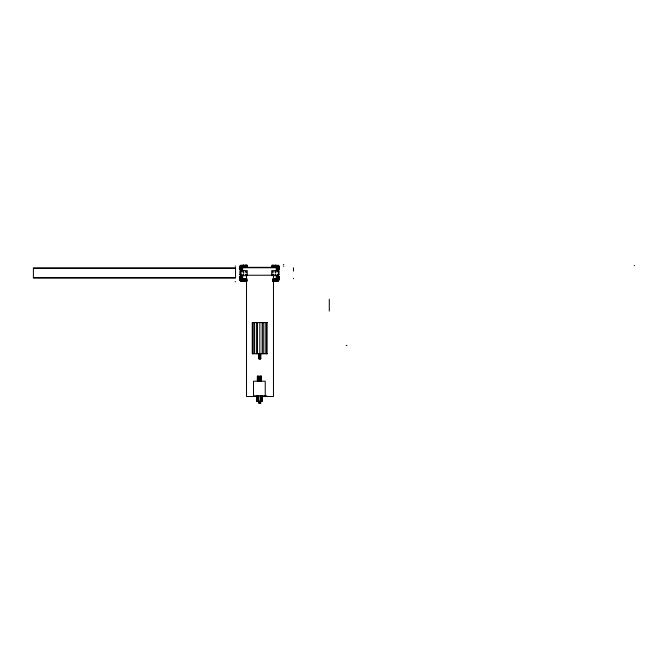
<?xml version="1.0" encoding="UTF-8"?>
<svg xmlns="http://www.w3.org/2000/svg" width="668" height="668" viewBox="0 0 668 668"><rect width="100%" height="100%" fill="white"/><g stroke="black" fill="none" stroke-linecap="round" stroke-linejoin="round"><path stroke-width="1" d="M239.904 268.018L239.495 266.757M239.461 279.274L239.904 280.543M240.388 266.799C240.196 268.01 242.584 267.15 240.355 267.292L240.346 272.202M240.388 267.125L240.396 279.667M241.265 279.909L241.407 279.341M243.018 272.043L243.553 271.517M243.787 274.13L243.127 274.08L243.252 274.757M243.837 271.851L243.787 272.135M245.64 274.682L246.317 274.189L245.557 274.515M245.69 271.55L246.292 272.16M272.586 271.843L273.195 271.534M272.586 274.331C273.588 275.901 273.354 272.836 272.577 274.523M275.082 271.843L275.634 271.509L275.851 272.177M275.082 274.398C276.018 272.961 275.984 275.892 275.091 274.331M277.537 271.308L277.946 266.499M277.471 279.424L278.28 280.001M277.512 279.533L278.414 279.157L278.305 267.208L278.573 279.533M279.441 267.041L278.247 268.494M239.461 266.766L239.904 265.956M240.413 266.899L241.181 266.507M239.495 279.282L240.28 278.214L241.599 278.214M278.447 267.367L278.556 266.941M279.466 279.725L277.997 280.969M241.365 267.2L241.44 266.816M242.242 267.643L242.325 267.434A1.461 1.461 0 0 0 242.325 266.532L241.39 265.597L240.246 265.689M243.127 274.682L243.762 274.13M246.283 272.135L245.54 272.018M277.17 278.322L276.602 279.057A1.461 1.461 0 0 0 276.635 279.95L277.796 280.944M240.513 279.157L241.424 279.533M241.282 279.875L240.43 279.742M243.227 272.285L243.695 272.227M273.254 272.243L272.728 272.268M275.75 272.243L275.082 271.909M277.136 278.331L277.579 278.113M241.599 268.286L239.728 267.851M240.714 279.082L240.714 267.292L240.973 279.007M241.357 280.886L242.325 279.959A1.461 1.461 0 0 0 242.325 279.057M241.165 280.952L239.87 280.535M283.366 264.628L283.791 264.628M634.183 265.613L634.6 265.613M235.144 266.106L235.57 266.106M283.357 266.165L283.775 266.165M278.573 272.285L278.598 267.208L277.546 267.208L277.871 267.526M242.626 267.751L276.318 267.751M33.4 268.386L235.545 268.386M242.392 268.686L239.436 268.67L239.436 269.596L242.392 269.613M276.56 268.695L279.491 268.753M276.56 269.621L279.491 269.68L279.408 268.695M240.48 270.607L247.227 270.615L247.227 275.667L240.48 275.659M278.464 270.624L271.709 270.64L271.709 275.7M240.789 271.684L239.996 271.642L239.996 274.631L240.789 274.631L239.996 274.59M278.923 271.726L278.214 271.726L278.948 271.701L278.923 274.673M278.214 274.673L278.948 274.648M272.686 275.684L278.464 275.684M276.594 276.686L279.508 276.686L279.458 277.679L279.349 276.686M276.535 276.744L277.571 276.744M278.222 276.744L279.458 276.744M33.4 277.654L235.545 277.654M276.535 277.679L279.508 277.621M242.626 278.706L246.709 278.706M273.254 278.706L276.318 278.706M277.546 278.999L278.589 278.999M247.227 279.124L242.175 279.124L242.175 279.959L247.227 279.959M272.678 279.14L276.719 279.14L276.719 279.984L272.678 279.984M247.235 280.393L240.497 280.393L240.497 281.236L247.235 281.236M272.661 280.385L277.471 280.385M272.661 281.228L278.439 281.228L278.439 280.385M235.136 281.737L235.562 281.737M267.4 322.569L252.245 322.569L252.245 353.739L267.4 353.739M346.166 345.431L346.976 345.431M260.862 358.791L258.783 358.791L258.766 353.739M266.824 395.815L253.514 395.815L253.514 381.194L265.238 381.194L265.238 395.815M256.888 396.525L246.517 396.525L246.517 275.233L273.471 275.233L273.471 396.525L261.029 396.525M278.222 278.063L279.057 278.464M277.562 268.444L276.953 268.077M279.049 266.023L277.788 265.613L276.594 266.59A1.461 1.461 0 0 0 276.627 267.501L276.986 268.085M279.015 266.014L279.474 267.05M279.024 278.472L279.449 279.508M279.291 278.848L279.433 279.282M239.553 267.434L239.478 266.983M241.415 266.883L241.382 271.216M329.291 299.206L329.291 311.054M293.461 267.751L293.461 271.133M293.461 278.272L293.461 278.698M279.316 268.695L279.333 269.68M279.049 268.695L279.065 269.68M279.082 276.686L279.032 277.679M278.715 276.686L278.715 277.621M278.598 274.089L278.573 279.166M278.539 267.208L278.514 279.166M278.063 267.208L278.063 271.133M278.063 275.066L278.063 278.999M277.905 267.208L277.905 271.133M277.905 275.066L277.905 278.999M277.83 267.208L277.83 271.133M277.83 275.066L277.83 278.999M277.596 267.208L277.696 271.133M277.596 275.066L277.596 278.999M277.562 275.066L277.537 279.166M277.354 268.695L277.354 269.621M277.387 276.686L277.387 277.621M276.986 268.695L276.986 269.621M277.02 276.686L277.02 277.621M276.752 276.686L276.752 277.621M276.719 268.695L276.719 269.621M276.669 276.686L276.669 277.621M276.318 267.325L276.318 271.258M276.318 275.191L276.318 279.124M275.842 265.321L275.842 266.165M275.876 279.14L275.892 279.984M275.901 280.385L275.851 281.228M275.767 265.321L275.767 266.165M275.775 279.984L275.667 279.14L275.6 279.984M275.775 281.228L275.667 280.385L275.608 281.228M275.592 265.321L275.592 266.165M275.466 265.321L275.466 266.165M275.475 279.14L275.475 279.984M275.475 280.385L275.475 281.228M275.274 265.321L275.333 266.165M275.283 279.14L275.283 279.984M275.35 280.385L275.283 281.228M275.166 265.321L275.166 266.165M275.099 279.14L275.174 279.984M275.174 280.385L275.174 281.228M275.066 265.321L275.066 266.165M275.074 279.14L275.074 279.984M275.074 280.385L275.074 281.228M273.371 265.321L273.346 266.165M273.312 279.14L273.346 279.984M273.379 280.385L273.279 281.228M273.262 266.165L273.162 265.321L273.095 266.165M273.237 279.14L273.237 279.984M273.129 279.14L273.129 279.984M272.97 265.321L272.97 266.165M272.945 279.14L272.945 279.984M272.978 280.385L272.978 281.228M272.778 265.321L272.778 266.165M272.669 265.321L272.594 266.165M272.569 265.321L272.569 266.165M271.667 267.325L271.667 266.482L276.719 266.482L276.719 267.325L242.192 267.334L242.192 266.49L247.244 266.49L247.244 267.334M267.033 322.569L267.033 353.739M266.574 322.569L266.574 353.739M265.179 322.569L265.179 353.739M263.267 322.569L263.267 353.739M262.165 322.569L262.165 353.739M261.981 395.815L261.981 401.543L256.696 401.543L256.696 395.815M261.856 395.815L261.856 401.543M261.697 395.815L261.697 401.543M261.238 376.243L261.238 381.228M261.205 395.815L261.205 401.543M261.121 376.243L261.121 381.228M260.821 353.739L260.762 358.791M260.754 376.243L260.754 381.228M260.645 401.293L260.737 403.372L259.067 403.372L259.05 401.293M260.57 353.739L260.57 358.791M260.537 395.815L260.495 403.372M260.303 353.739L260.303 358.791M260.253 376.243L260.253 381.228M260.278 401.293L260.278 403.372M260.144 353.739L260.144 358.791M260.153 395.815L260.161 403.372M259.969 376.243L259.969 381.228M259.827 322.569L259.827 358.791M259.635 401.293L259.635 403.372M259.501 353.739L259.501 358.791M259.518 401.293L259.518 403.372M259.343 353.739L259.343 358.791M259.301 401.293L259.301 403.372M259.075 353.739L259.075 358.791M259.142 401.293L259.142 403.372M258.883 353.739L258.825 358.791M258.733 376.243L258.733 381.228M258.449 376.243L258.449 381.228M258.524 395.815L258.524 401.543M258.14 395.815L258.14 401.543M257.948 376.243L257.948 381.228M257.581 376.243L257.581 381.228M257.481 322.569L257.481 353.739M257.464 376.243L257.464 381.228M257.464 395.815L257.464 401.543M256.98 395.815L256.98 401.543M256.821 395.815L256.821 401.543M256.378 322.569L256.378 353.739M254.466 322.569L254.466 353.739M253.072 322.569L253.072 353.739M252.613 322.569L252.613 353.739M246.358 265.263L246.325 266.106M246.333 280.393L246.358 281.236M246.25 265.263L246.25 266.106M246.25 281.236L246.141 280.393L246.083 281.236M246.083 265.263L246.083 266.106M245.958 265.263L245.958 266.106M245.958 280.393L245.958 281.236M245.766 265.263L245.824 266.106M245.766 280.393L245.824 281.236M245.657 265.263L245.657 266.106M245.657 280.393L245.657 281.236M245.557 265.263L245.557 266.106M245.557 280.393L245.532 281.236M243.828 265.263L243.853 266.106M243.853 280.393L243.853 281.236M243.753 281.236L243.645 280.393L243.586 281.236M243.453 265.263L243.453 266.106M243.453 280.393L243.453 281.236M243.269 265.263L243.269 266.106M243.327 280.393L243.269 281.236M243.16 265.263L243.16 266.106M243.16 280.393L243.085 281.236M243.06 265.263L243.035 266.106M243.035 280.393L243.035 281.236M242.626 267.325L242.626 271.258M242.626 275.191L242.626 279.124M242.284 268.67L242.284 269.596M242.192 268.67L242.192 269.596M242.225 276.661L242.225 277.587M241.925 268.67L241.925 269.596M241.958 276.661L241.958 277.587M241.557 268.67L241.557 269.596M241.591 276.661L241.591 277.587M241.382 275.149L241.382 279.082L240.355 279.082L240.405 274.072M241.257 267.292L241.257 271.216M241.257 275.149L241.257 279.082M241.115 267.292L241.115 271.216M241.115 275.149L241.039 279.082M240.881 267.292L240.881 271.216M240.881 275.149L240.881 279.082M240.229 268.67L240.229 269.596M240.263 276.661L240.263 277.587M239.895 276.661L239.895 277.587M239.862 268.67L239.862 269.596M239.628 276.661L239.628 277.587M239.503 268.67L239.47 269.613M239.536 276.661L239.536 277.587M247.235 265.263L240.497 265.263L240.497 266.106L247.235 266.106L247.235 265.263M278.422 265.321L271.684 265.321L271.684 266.165L278.422 266.165L278.422 265.321M235.545 267.91L33.4 267.91L33.4 278.013L235.545 278.013L235.545 267.91M242.384 276.661L239.436 276.677L239.436 277.604L242.384 277.587L242.317 276.661M261.338 376.243L257.364 376.243L257.364 381.228L261.338 381.228L261.338 376.243M273.17 281.228L273.17 280.385L273.112 281.228M243.645 266.106L243.645 265.263L243.586 266.106"/></g></svg>
